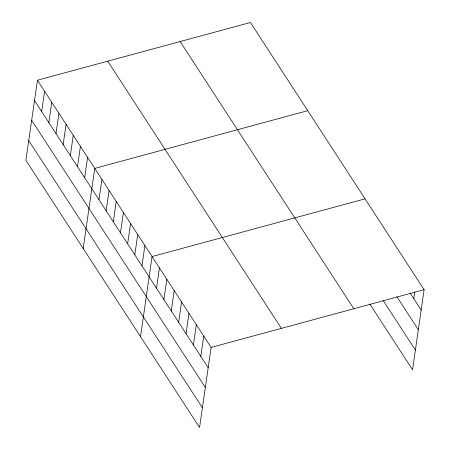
<?xml version="1.0" encoding="UTF-8"?>
<svg xmlns="http://www.w3.org/2000/svg" width="450" height="450" viewBox="0 0 450 450"><rect width="100%" height="100%" fill="white"/><g stroke="black" fill="none" stroke-linecap="round" stroke-linejoin="round"><path stroke-width="0.67" d="M37.434 80.224L25.892 160.307L199.564 427.5L211.106 347.417L37.434 80.224L250.436 22.5L424.108 289.693L412.566 369.776L369.759 303.913M41.67 111.555L44.595 91.243M48.831 122.574L51.761 102.268M55.997 133.599L58.922 113.288M63.163 144.619L66.088 124.307M70.324 155.638L73.254 135.332M77.49 166.663L80.415 146.351M84.656 177.683L87.581 157.376M83.205 248.479L94.742 168.396L307.744 110.672M98.983 199.727L101.908 179.421M106.144 210.746L109.074 190.44M113.31 221.771L116.235 201.459M120.476 232.791L123.401 212.484M127.637 243.816L130.567 223.504M134.803 254.835L137.728 234.529M141.964 265.86L144.894 245.548M140.518 336.656L152.055 256.567L365.057 198.849M156.51 288.236L159.441 267.924M163.896 299.593L166.821 279.281M171.276 310.944L174.201 290.638M178.656 322.301L181.581 301.995M186.036 333.658L188.961 313.346M193.416 345.015L196.346 324.703M200.801 356.372L203.726 336.06M413.803 298.648L414.776 291.876M211.106 347.417L424.108 289.693M410.113 292.967L421.183 309.999M396.934 296.798L418.337 329.726M383.304 300.656L415.412 350.049M180.141 41.546L353.818 308.739M107.724 61.172L281.396 328.365M34.504 100.53L208.181 367.723M31.663 120.257L205.335 387.45M28.732 140.58L202.41 407.773"/></g></svg>
